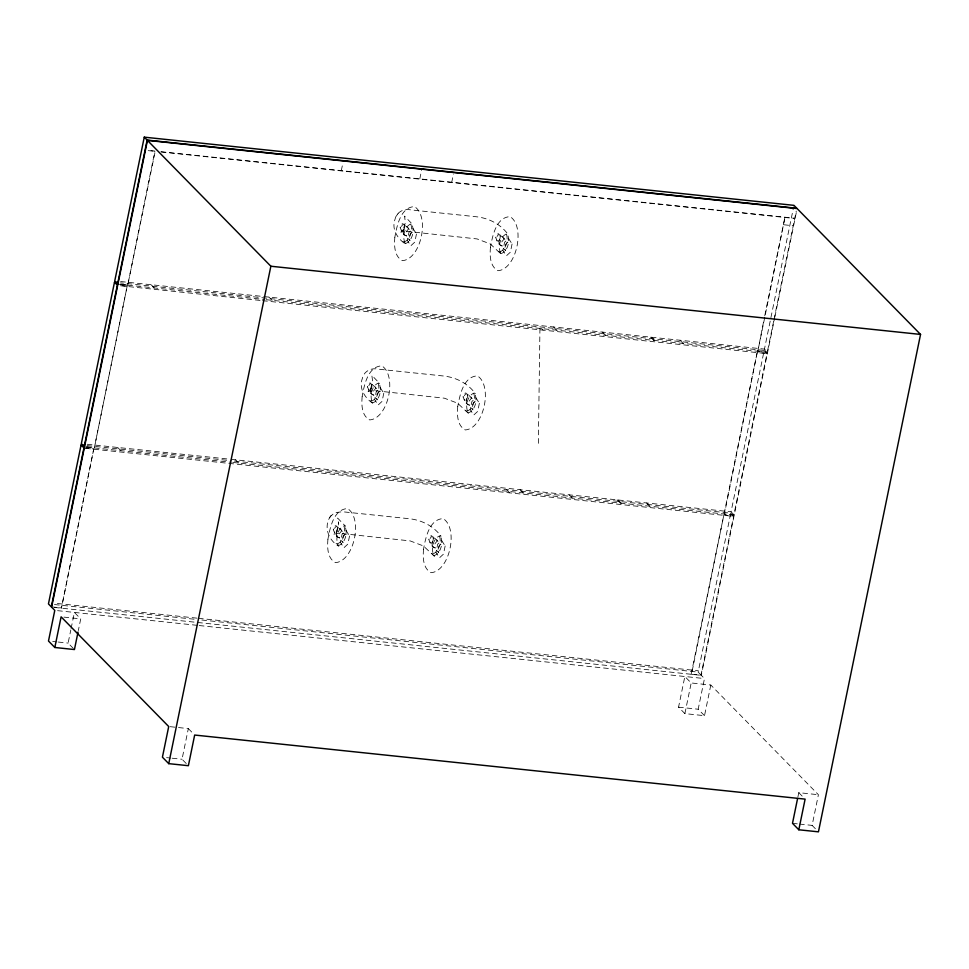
<?xml version="1.0" encoding="UTF-8"?>
<svg xmlns="http://www.w3.org/2000/svg" width="969" height="969" viewBox="0 0 969 969"><rect width="100%" height="100%" fill="white"/><g stroke="black" fill="none" stroke-linecap="round" stroke-linejoin="round"><path stroke-width="0.73" stroke-dasharray="4.84 3.63" d="M538.364 443.33L539.963 326.892L543.124 330.126M93.763 448.926L61.422 608.181L93.763 448.926L85.345 448.041M127.157 286.194L94.332 447.896L127.157 286.194L120.156 285.455M154.895 152.836L127.738 285.152L154.895 151.067L147.894 150.328M73.378 648.467L68.109 643.089L70.81 629.947M71.1 628.493L74.407 612.432L80.73 618.888L78.332 630.565M186.266 763.548L182.039 759.248L188.337 728.591L178.526 727.562M341.306 170.629L342.772 163.519M419.795 178.865L421.551 170.338M451.699 182.487L453.444 173.96M710.81 685.022L704.511 715.679L684.889 713.62L678.554 707.164L684.853 676.507L691.188 682.963L710.81 685.022L818.405 794.725L812.119 825.382L816.334 829.694M691.2 674.012L723.831 515.06L733.642 516.089L701.011 675.042L691.503 674.315L723.831 515.06M724.109 513.727L757.237 352.328L767.048 353.358L733.921 514.757L724.4 514.03L757.237 352.328M764.747 317.457L757.806 351.287L764.456 317.178M764.759 315.7L784.975 217.201L765.05 315.979M684.889 713.62L691.188 682.963M701.011 675.042L698.14 672.111L730.771 513.17L232.923 460.917M733.921 514.757L731.05 511.826L764.178 350.427L120.495 282.863M773.662 321.139L767.327 352.013L764.456 349.094L793.647 206.833M773.965 319.673L796.239 211.121M704.511 715.679L698.177 709.223L704.475 678.566L701.314 675.345L774.558 318.486M774.861 317.008L796.542 211.424M797.887 797.051L798.783 792.666L818.405 794.725M402.716 230.428L400.754 232.185L406.447 231.312L477.087 238.931L490.278 243.934L501.324 254.338C497.339 248.185 499.677 236.472 506.811 233.759L507.974 234.244C500.488 224.057 488.667 218.073 476.276 216.753L410.626 209.861C403.782 208.299 396.491 212.102 395.025 219.224C391.282 229.144 397.581 238.762 405.72 244.297C401.747 238.144 404.073 226.443 411.207 223.718L412.37 224.214L404.521 216.087L405.405 222.495L403.165 229.75M370.473 389.005L372.714 381.738L371.83 375.342L379.678 383.458L378.516 382.973C371.381 385.686 369.056 397.399 373.029 403.552C364.901 398.005 358.603 388.399 362.333 378.467C363.811 371.345 371.091 367.542 377.934 369.116L443.584 376.008C455.975 377.316 467.809 383.3 475.282 393.499L474.12 393.002C466.985 395.727 464.66 407.428 468.633 413.581L457.586 403.189L444.396 398.186L373.768 390.568L368.063 391.428L370.037 389.671M331.204 515.326C323.077 525.646 327.849 539.878 338.811 546.286C334.826 540.121 337.151 528.42 344.298 525.707L345.461 526.191L337.6 518.064L338.569 523.284L338.605 522.521L338.181 526.433L336.255 531.727L336.691 531.073L333.833 534.161L339.538 533.301L410.166 540.908L423.368 545.922L434.403 556.315C430.43 550.162 432.755 538.449 439.89 535.736L441.052 536.22C433.579 526.034 421.757 520.05 409.354 518.73L342.202 511.729L334.487 512.771L330.465 516.453M396.466 215.833L397.242 214.682M397.375 214.464L398.114 213.35M402.256 231.119L403.601 229.096M369.564 390.362L370.909 388.339M329.557 517.809L330.32 516.659M120.592 281.531L764.456 349.094M127.738 285.152L119.32 284.268L264.67 299.53M266.16 299.687L767.618 352.316M87.186 444.262L229.592 459.197M231.082 459.354L731.05 511.826M85.975 447.024L231.264 462.274M232.754 462.431L734.211 515.06M196.961 618.149L54.555 603.215M198.451 618.307L698.419 670.778M160.915 151.697L794.786 218.231M148.184 150.631L155.197 151.37M161.217 152L795.077 218.534M783.776 224.76L793.587 225.789M120.435 284.123L127.436 284.85M757.516 350.984L767.327 352.013M120.447 285.758L261.012 300.511M262.514 300.669L767.339 353.661M87.089 445.607L231.421 460.759M87.028 446.854L94.029 447.593M85.914 447.012L94.332 447.896M85.647 448.344L733.933 516.392M54.458 604.547L195.786 619.385M201.806 620.015L698.14 672.111M51.321 606.848L61.132 607.878M54.421 607.442L701.314 675.345M57.583 610.664L197.7 625.38M199.202 625.538L704.475 678.566M63.918 617.12L80.73 618.888M52.689 641.466L56.892 641.914M58.297 642.059L68.109 643.089M678.554 707.164L698.177 709.223M170.12 726.677L177.121 727.416M166.62 757.637L170.835 758.073M172.228 758.218L182.039 759.248M792.497 823.323L798.105 823.916M799.498 824.062L812.119 825.382M498.563 251.516L499.725 252.013C506.86 249.287 509.185 237.587 505.212 231.434M500.089 253.079L501.252 253.575C508.398 250.85 510.724 239.149 506.739 232.996M402.959 241.487L404.121 241.971C411.256 239.258 413.581 227.545 409.608 221.392M404.497 243.049L405.66 243.534C412.794 240.821 415.12 229.108 411.147 222.955M465.871 410.771L467.034 411.256C474.168 408.543 476.494 396.83 472.521 390.677M467.397 412.334L468.572 412.818C475.706 410.105 478.032 398.392 474.059 392.239M370.267 400.73L371.43 401.227C378.564 398.501 380.89 386.801 376.917 380.647M371.805 402.292L372.968 402.789C380.102 400.064 382.428 388.363 378.455 382.21M431.641 553.493L432.804 553.989C439.938 551.264 442.264 539.563 438.291 533.41M433.179 555.067L434.342 555.552C441.476 552.839 443.802 541.126 439.829 534.973M336.037 543.464L337.212 543.948C344.346 541.235 346.672 529.522 342.699 523.369M337.575 545.026L338.738 545.523C345.872 542.797 348.21 531.097 344.225 524.944M764.178 350.427L767.048 353.358M679.972 340.228L683.133 343.45M651.592 337.248L654.753 340.47M650.538 337.139L653.7 340.361M602.536 332.101L605.698 335.322M553.481 326.953L556.642 330.175M730.771 513.17L733.642 516.089M646.565 502.959L649.727 506.193M618.186 499.98L621.347 503.214M617.132 499.871L620.293 503.105M569.13 494.832L572.291 498.066M520.074 489.684L523.236 492.918M506.557 489.636L509.718 492.858M798.783 792.666L803.01 796.978M268.958 297.083L272.119 300.305M151.2 284.838L154.374 288.059M235.552 459.827L238.725 463.049M117.806 447.569L120.968 450.803M188.337 728.591L193.606 733.969M333.312 529.704L334.741 533.095C333.433 531.085 334.196 527.245 336.534 526.349C336.207 524.156 332.767 527.415 333.312 529.704M336.388 533.386L336.752 536.039L343.099 542.604C341.512 540.145 342.445 535.457 345.303 534.367L339.32 528.275L337.721 529.365L336.388 533.386M337.709 528.396C337.951 534.525 330.865 532.817 339.647 538.11C336.17 531.036 347.277 532.247 337.079 526.688L337.709 528.396M367.542 386.982L368.959 390.362C367.663 388.351 368.426 384.511 370.764 383.627C370.424 381.435 366.997 384.693 367.542 386.982M370.618 390.652L370.982 393.305L377.329 399.87C375.742 397.411 376.675 392.724 379.521 391.633L373.549 385.553L371.466 387.479L370.618 390.652M371.926 385.662C372.181 391.791 365.095 390.083 373.877 395.376C370.388 388.303 381.495 389.514 371.309 383.954L371.926 385.662M400.221 227.727L401.651 231.119C400.342 229.108 401.105 225.268 403.443 224.372C403.116 222.18 399.688 225.438 400.221 227.727M403.31 231.409L403.673 234.062L410.02 240.627C408.433 238.156 409.354 233.481 412.213 232.39L406.241 226.298L404.63 227.388L403.31 231.409M404.618 226.407C404.872 232.548 397.787 230.84 406.556 236.133C403.08 229.047 414.187 230.271 404 224.699L404.618 226.407M428.916 539.745L430.333 543.137C429.037 541.114 429.788 537.274 432.138 536.39C431.799 534.198 428.371 537.456 428.916 539.745M431.992 543.427L432.356 546.08L438.703 552.633C437.116 550.174 438.049 545.486 440.895 544.408L434.924 538.316L433.325 539.406L431.992 543.427M433.3 538.425C433.555 544.554 426.469 542.846 435.251 548.139C431.762 541.065 442.869 542.289 432.683 536.717L433.3 538.425M463.134 397.011L464.563 400.403C463.255 398.38 464.018 394.553 466.355 393.656C466.028 391.464 462.588 394.722 463.134 397.011M466.21 400.694L466.586 403.346L472.933 409.899C471.334 407.44 472.266 402.765 475.125 401.675L469.153 395.582L467.058 397.52L466.21 400.694M467.53 395.691C467.785 401.832 460.699 400.112 469.468 405.405C465.992 398.332 477.099 399.555 466.913 393.983L467.53 395.691M495.825 237.768L497.254 241.16C495.946 239.137 496.709 235.297 499.047 234.413C498.72 232.221 495.28 235.479 495.825 237.768M498.902 241.451L499.265 244.091L505.612 250.656C504.025 248.197 504.958 243.51 507.817 242.42L501.833 236.339L500.234 237.429L498.902 241.451M500.222 236.448C500.476 242.577 493.378 240.869 502.16 246.162C498.684 239.089 509.791 240.3 499.592 234.74L500.222 236.448M327.922 539.285C327.243 547.352 327.243 558.241 335.419 562.638C353.927 561.426 363.254 518.621 347.617 508.58C333.578 509.125 329.957 528.069 327.922 539.285M362.152 396.551C361.473 404.63 361.461 415.519 369.649 419.916C388.157 418.705 397.484 375.887 381.847 365.846C367.796 366.391 364.174 385.335 362.152 396.551M394.831 237.308C394.165 245.375 394.153 256.264 402.329 260.661C420.837 259.45 430.175 216.644 414.526 206.603C400.488 207.136 396.866 226.092 394.831 237.308M423.514 549.326C422.847 557.393 422.835 568.282 431.023 572.679C449.519 571.468 458.858 528.662 443.221 518.609C429.17 519.154 425.548 538.098 423.514 549.326M457.743 406.592C457.065 414.659 457.065 425.548 465.241 429.945C483.749 428.734 493.088 385.928 477.438 375.875C463.4 376.42 459.778 395.376 457.743 406.592M490.435 247.349C489.757 255.416 489.757 266.305 497.933 270.702C516.441 269.491 525.767 226.673 510.13 216.632C496.092 217.177 492.47 236.121 490.435 247.349M349.543 535.978L347.883 544.081L343.862 547.8L340.41 542.301L342.081 534.198L346.103 530.479L349.543 535.978M383.772 393.244L382.101 401.348L378.092 405.078L374.64 399.567L376.311 391.464L380.32 387.745L383.772 393.244M416.464 234.001L414.793 242.105L410.771 245.823L407.331 240.324L408.991 232.221L413.012 228.49L416.464 234.001M445.146 546.007L443.475 554.123L439.466 557.841L436.014 552.342L437.673 544.227L441.694 540.508L445.146 546.007M479.364 403.274L477.705 411.389L473.684 415.107L470.244 409.608L471.903 401.493L475.924 397.774L479.364 403.274M512.056 244.031L510.397 252.146L506.375 255.864L502.935 250.353L504.595 242.25L508.616 238.531L512.056 244.031"/><path stroke-width="1.45" d="M81.081 444.977L48.45 603.917L51.321 606.848L83.952 447.896L81.081 444.977L84.085 445.292M117.491 282.548L114.487 282.233L81.348 443.632L84.521 446.866M144.26 137.162L147.131 140.081L796.821 208.274L793.962 205.355L144.26 137.162L114.754 280.901L117.927 284.123M84.218 446.564L117.346 285.165L114.487 282.233M117.624 283.82L147.131 140.081M797.584 798.517L792.497 823.323L798.819 829.779L818.442 831.838L920.55 334.426L797.124 208.577L147.421 140.384L51.611 607.151L54.785 610.373L48.486 641.03L54.821 647.486L74.443 649.545L78.029 632.03M54.821 647.486L61.108 616.829L168.715 726.532L162.417 757.189L168.751 763.645L188.374 765.704L194.66 735.047L805.118 799.122L798.819 829.779M168.751 763.645L270.86 266.233L147.421 140.384M270.86 266.233L920.55 334.426"/></g></svg>
